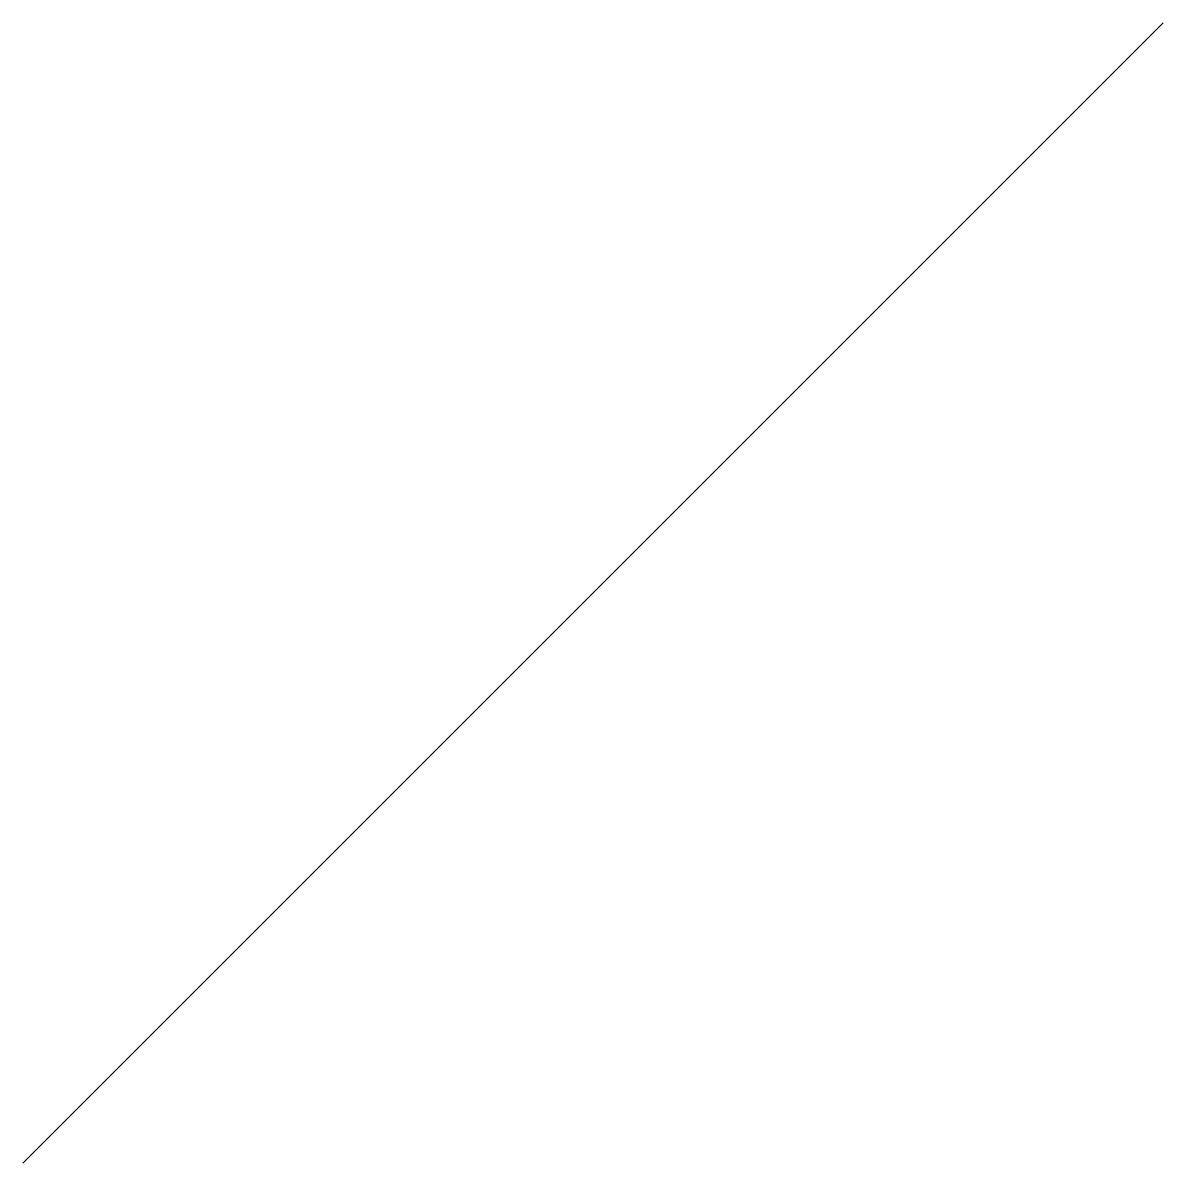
# Model space of a CAD drawing. Header units: millimetres. Extents: x 1846200 to 1846300, y 13629500 to 13629600.
import ezdxf

# ---------------------------------------------------------------- set-up
doc = ezdxf.new("R2010")
doc.units = ezdxf.units.MM
doc.layers.get('0').update_dxf_attribs({"linetype": 'CONTINUOUS', "lineweight": 0, "plot": 0})

msp = doc.modelspace()

# ---------------------------------------------------------------- linework, layer by layer
msp.add_line((1846200, 13629500), (1846300, 13629600))

doc.saveas('drawing.dxf')
